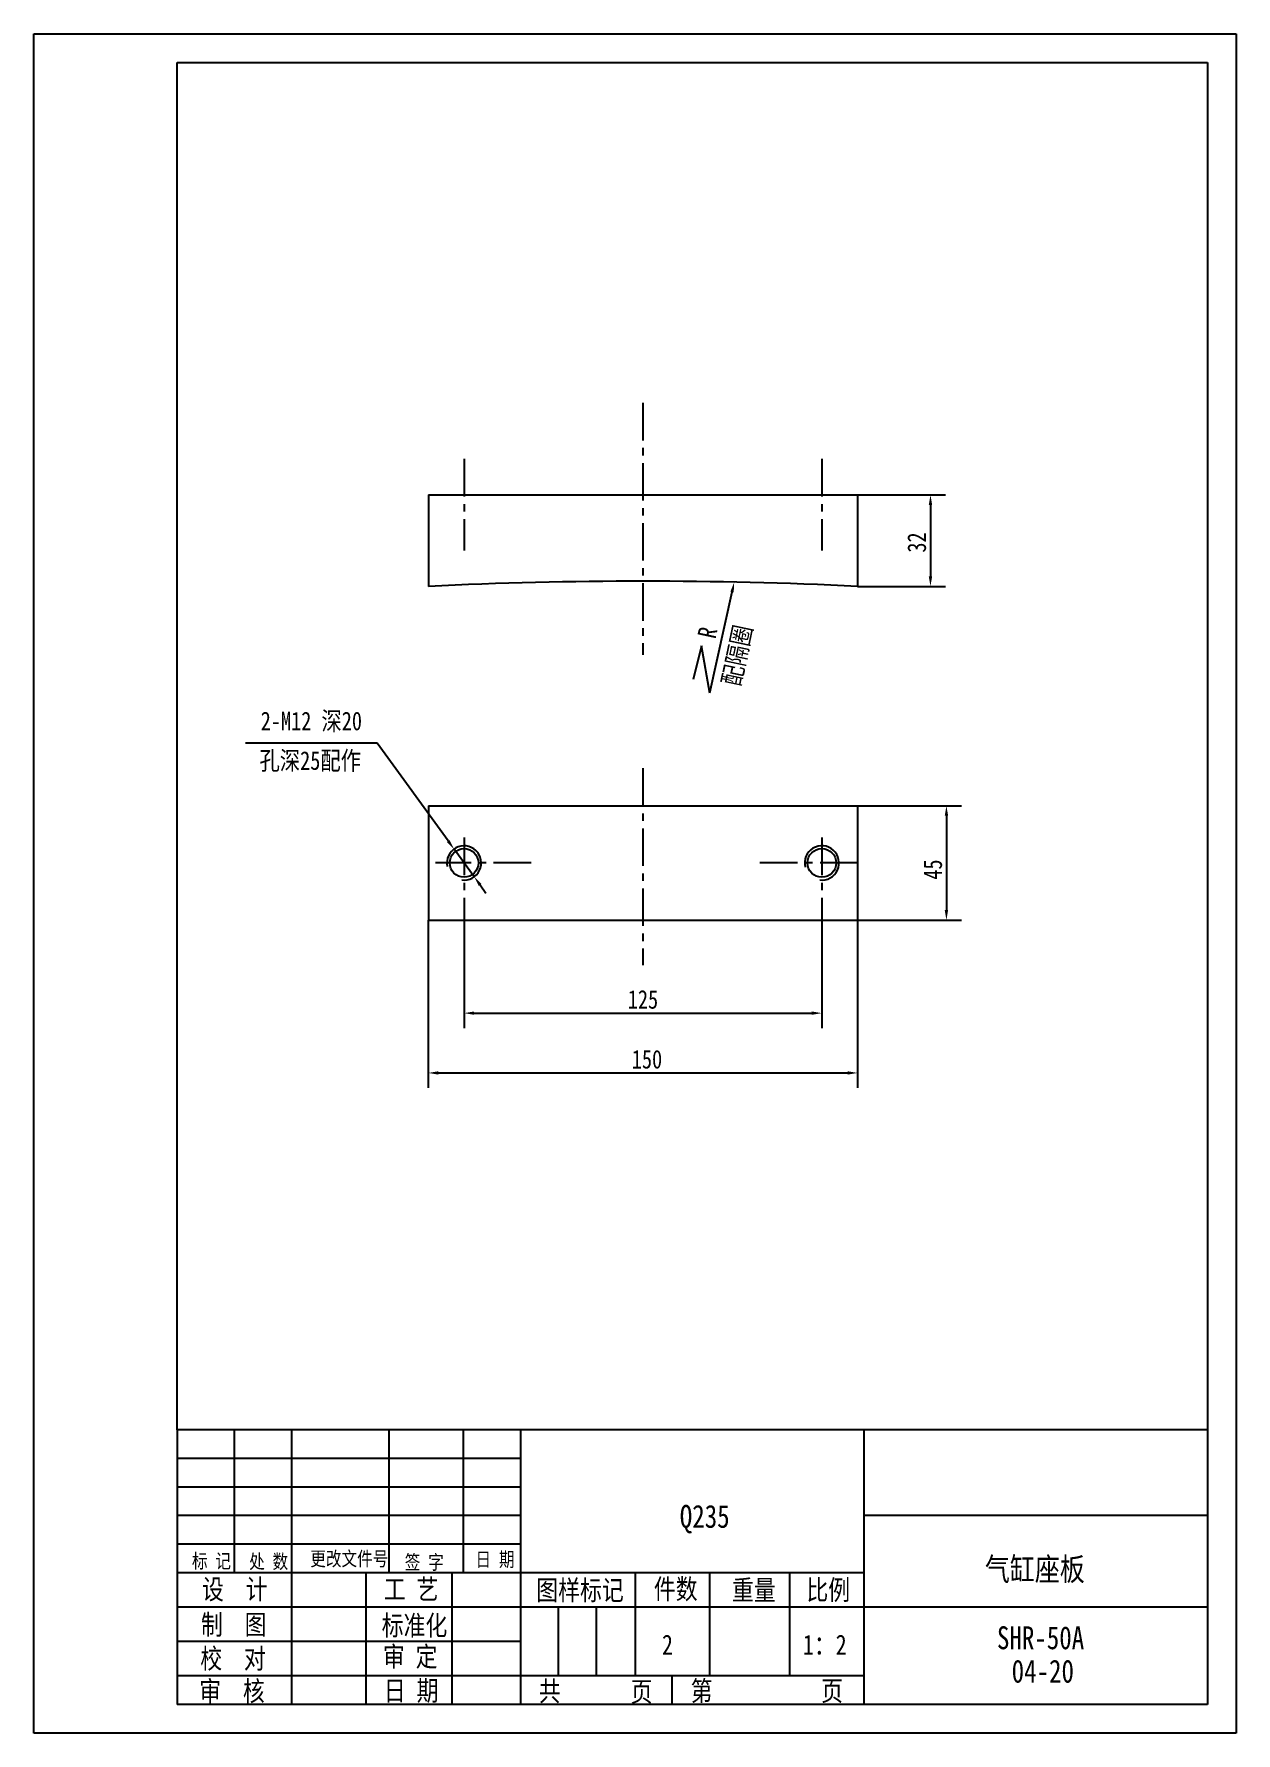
# Model space of a CAD drawing. Extents: x 242 to 662, y -32 to 562.
import ezdxf

# ---------------------------------------------------------------- set-up
doc = ezdxf.new("R2010")
doc.units = 0
doc.header["$LTSCALE"] = 10.5
doc.header["$MEASUREMENT"] = 0
doc.linetypes.add('CENTER', pattern=[2, 1.25, -0.25, 0.25, -0.25])
doc.layers.get('0').update_dxf_attribs({"color": 2, "linetype": 'CONTINUOUS'})
doc.layers.get('DEFPOINTS').update_dxf_attribs({"linetype": 'CONTINUOUS'})
doc.layers.add('PART', color=3, linetype='CONTINUOUS')
doc.layers.add('SMPEN_THICK', color=7, linetype='CONTINUOUS')
doc.styles.add('HZDX', font='', dxfattribs={"width": 0.8, "height": 6.5})
doc.styles.get("Standard").update_dxf_attribs({"font": 'txt', "height": 3.75, "bigfont": 'hzfs'})
doc.styles.get('HZDX').set_extended_font_data('SimSun')
doc.dimstyles.get("Standard").update_dxf_attribs({"dimtxt": 0.18, "dimasz": 0.18, "dimexe": 0.18, "dimexo": 0.0625, "dimgap": 0.09, "dimtad": 0, "dimtih": 1, "dimtoh": 1, "dimdec": 4, "dimzin": 0, "dimdsep": 46, "dimtxsty": 'Standard', "dimcen": 0.09, "dimadec": 0, "dimazin": 0, "dimtfac": 1, "dimtdec": 4, "dimtofl": 0, "dimtmove": 0, "dimatfit": 3, "dimfxl": 1, "dimtolj": 1, "dimtzin": 0, "dimarcsym": 0})

# ---------------------------------------------------------------- blocks, each defined once
blk = doc.blocks.new('*D4')
at = {"color": 2, "linetype": 'ByBlock', "transparency": 16777216}
for p, q in [((392.64, 252.48), (392.64, 214.73)), ((517.64, 252.48), (517.64, 214.73)), ((396.14, 219.98), (514.14, 219.98))]:
    blk.add_line(p, q, dxfattribs=at)
for points in [[(396.14, 220.56), (396.14, 219.39), (392.64, 219.98)], [(514.14, 220.56), (514.14, 219.39), (517.64, 219.98)]]:
    blk.add_solid(points, dxfattribs=at)
at = {"layer": 'DEFPOINTS', "color": 0, "linetype": 'ByBlock', "transparency": 16777216}
for p in [(392.64, 252.48), (517.64, 252.48), (517.64, 219.98)]:
    blk.add_point(p, dxfattribs=at)
at = {"color": 2, "linetype": 'ByBlock', "transparency": 16777216, "insert": (455.14, 224.73), "char_height": 6.5, "attachment_point": 5, "style": 'HZDX'}
blk.add_mtext('\\A1;125', dxfattribs=at)
blk = doc.blocks.new('*D5')
at = {"color": 2, "linetype": 'ByBlock', "transparency": 16777216}
for p, q in [((380.14, 252.48), (380.14, 193.81)), ((530.14, 252.48), (530.14, 193.81)), ((383.64, 199.06), (526.64, 199.06))]:
    blk.add_line(p, q, dxfattribs=at)
for points in [[(383.64, 199.65), (383.64, 198.48), (380.14, 199.06)], [(526.64, 199.65), (526.64, 198.48), (530.14, 199.06)]]:
    blk.add_solid(points, dxfattribs=at)
at = {"layer": 'DEFPOINTS', "color": 0, "linetype": 'ByBlock', "transparency": 16777216}
for p in [(380.14, 252.48), (530.14, 252.48), (530.14, 199.06)]:
    blk.add_point(p, dxfattribs=at)
at = {"color": 2, "linetype": 'ByBlock', "transparency": 16777216, "insert": (456.54, 203.81), "char_height": 6.5, "attachment_point": 5, "style": 'HZDX'}
blk.add_mtext('\\A1;150', dxfattribs=at)
blk = doc.blocks.new('*D6')
at = {"color": 2, "linetype": 'ByBlock', "transparency": 16777216}
for p, q in [((530.14, 292.48), (566.42, 292.48)), ((561.17, 288.98), (561.17, 255.98)), ((530.14, 252.48), (566.42, 252.48))]:
    blk.add_line(p, q, dxfattribs=at)
for points in [[(560.59, 288.98), (561.76, 288.98), (561.17, 292.48)], [(560.59, 255.98), (561.76, 255.98), (561.17, 252.48)]]:
    blk.add_solid(points, dxfattribs=at)
at = {"layer": 'DEFPOINTS', "color": 0, "linetype": 'ByBlock', "transparency": 16777216}
for p in [(530.14, 292.48), (530.14, 252.48), (561.17, 252.48)]:
    blk.add_point(p, dxfattribs=at)
at = {"color": 2, "linetype": 'ByBlock', "transparency": 16777216, "insert": (556.42, 270.17), "char_height": 6.5, "attachment_point": 5, "rotation": 90, "style": 'HZDX'}
blk.add_mtext('\\A1;45', dxfattribs=at)
blk = doc.blocks.new('*D7')
at = {"color": 2, "linetype": 'ByBlock', "transparency": 16777216}
for p, q in [((530.14, 401.17), (560.84, 401.17)), ((555.59, 397.67), (555.59, 372.67)), ((530.14, 369.17), (560.84, 369.17))]:
    blk.add_line(p, q, dxfattribs=at)
for points in [[(555.01, 397.67), (556.18, 397.67), (555.59, 401.17)], [(555.01, 372.67), (556.18, 372.67), (555.59, 369.17)]]:
    blk.add_solid(points, dxfattribs=at)
at = {"layer": 'DEFPOINTS', "color": 0, "linetype": 'ByBlock', "transparency": 16777216}
for p in [(530.14, 401.17), (530.14, 369.17), (555.59, 369.17)]:
    blk.add_point(p, dxfattribs=at)
at = {"color": 2, "linetype": 'ByBlock', "transparency": 16777216, "insert": (550.84, 384.51), "char_height": 6.5, "attachment_point": 5, "rotation": 90, "style": 'HZDX'}
blk.add_mtext('\\A1;32', dxfattribs=at)

msp = doc.modelspace()

# ---------------------------------------------------------------- linework, layer by layer
at = {"color": 2, "linetype": 'ByBlock'}
for p, q in [((478.4545, 331.90658), (486.27046, 367.22189)), ((387.05971, 280.16834), (362.2381, 314.35326)), ((396.16673, 267.62593), (389.11613, 277.33619)), ((398.22316, 264.79377), (400.27958, 261.96162))]:
    msp.add_line(p, q, dxfattribs=at)
for points in [[(485.70091, 367.34795), (486.84001, 367.09584), (487.02678, 370.6392)], [(387.53173, 280.51108), (386.58768, 279.82561), (389.11613, 277.33619)], [(398.69518, 265.13651), (397.75113, 264.45104), (396.16673, 267.62593)]]:
    msp.add_solid(points, dxfattribs=at)
at = {"layer": 'DEFPOINTS', "color": 0, "linetype": 'ByBlock'}
for p in [(487.00278, 370.65433), (389.11613, 277.33619), (396.16673, 267.62593)]:
    msp.add_point(p, dxfattribs=at)
at = {"layer": 'PART', "linetype": 'Continuous'}
for p, q in [((242.35394, 562.29906), (662.35394, 562.29906)), ((662.35394, 562.29906), (662.35394, -31.70094)), ((652.35394, 74.29906), (292.35394, 74.29906)), ((312.35394, 74.29906), (312.35394, 24.29906)), ((332.35394, 74.29906), (332.35394, -21.70094)), ((366.35394, 74.29906), (366.35394, 24.29906)), ((392.35394, 74.29906), (392.35394, 24.29906)), ((412.35394, 74.29906), (412.35394, -21.70094)), ((532.35394, 74.29906), (532.35394, -21.70094)), ((652.35394, 44.29906), (532.35394, 44.29906)), ((358.35394, 24.29906), (358.35394, -21.70094)), ((388.35394, 24.29906), (388.35394, -21.70094)), ((452.35394, 24.29906), (452.35394, -11.70094)), ((478.35394, 24.29906), (478.35394, -11.70094)), ((506.35394, 24.29906), (506.35394, -11.70094)), ((425.55394, 12.29906), (425.55394, -11.70094)), ((438.75394, 12.29906), (438.75394, -11.70094)), ((652.35394, 12.29906), (532.35394, 12.29906)), ((465.24761, -11.70094), (465.24761, -21.70094)), ((662.35394, -31.70094), (242.35394, -31.70094))]:
    msp.add_line(p, q, dxfattribs=at)
at = {"layer": 'PART', "color": 5, "linetype": 'Continuous'}
for p, q in [((292.35394, 552.29906), (652.35394, 552.29906)), ((652.35394, 552.29906), (652.35394, -21.70094)), ((380.14143, 401.1683), (380.14143, 369.1683)), ((380.14143, 401.1683), (530.14143, 401.1683)), ((530.14143, 401.1683), (530.14143, 369.1683)), ((380.14143, 292.48106), (530.14143, 292.48106)), ((380.14143, 292.48106), (380.14143, 252.48106)), ((530.14143, 292.48106), (530.14143, 252.48106)), ((380.14143, 252.48106), (530.14143, 252.48106)), ((292.35394, 74.29906), (292.35394, -21.70094)), ((652.35394, -21.70094), (292.35394, -21.70094))]:
    msp.add_line(p, q, dxfattribs=at)
for centre in [(392.64143, 272.48106), (517.64143, 272.48106)]:
    msp.add_circle(centre, 5, dxfattribs=at)
msp.add_arc((455.14143, -1181.14373), 1552.12512, 87.23034089, 92.76965911, dxfattribs=at)
at = {"layer": 'SMPEN_THICK', "color": 3}
msp.add_line((242.35394, -31.70094), (242.35394, 562.29906), dxfattribs=at)
at = {"layer": 'SMPEN_THICK', "color": 5}
msp.add_line((292.35394, 74.29906), (292.35394, 552.29906), dxfattribs=at)
at = {"layer": 'SMPEN_THICK', "linetype": 'CENTER'}
for p, q in [((455.14143, 433.30671), (455.14143, 345.20606)), ((392.64143, 413.71712), (392.64143, 381.71712)), ((517.64143, 413.71712), (517.64143, 381.71712)), ((455.14143, 305.56878), (455.14143, 236.70852)), ((392.64143, 281.32655), (392.64143, 241.32655)), ((517.64143, 281.32655), (517.64143, 241.32655)), ((416.07743, 272.48106), (382.59399, 272.48106)), ((530.14143, 272.48106), (495.60058, 272.48106))]:
    msp.add_line(p, q, dxfattribs=at)
at = {"layer": 'SMPEN_THICK'}
for p, q in [((475.56803, 348.40077), (472.68002, 336.63784)), ((478.46083, 331.87039), (475.56803, 348.40077)), ((362.2381, 314.35326), (316.28148, 314.35326)), ((412.35394, 64.29906), (292.35394, 64.29906)), ((412.35394, 54.29906), (292.35394, 54.29906)), ((412.35394, 44.29906), (292.35394, 44.29906)), ((412.35394, 34.29906), (292.35394, 34.29906)), ((532.35394, 24.29906), (292.35394, 24.29906)), ((532.35394, 12.29906), (292.35394, 12.29906)), ((412.35394, 0.29906), (292.35394, 0.29906)), ((532.35394, -11.70094), (292.35394, -11.70094))]:
    msp.add_line(p, q, dxfattribs=at)
for centre, start, end in [((392.64143, 272.48106), 262.34032735, 191.3906367), ((517.64143, 272.48106), 262.93709417, 193.85538412)]:
    msp.add_arc(centre, 6, start, end, dxfattribs=at)

# ---------------------------------------------------------------- texts
at = {"color": 2, "linetype": 'ByBlock', "char_height": 6.5, "attachment_point": 5, "rotation": 78, "style": 'HZDX'}
for s, insert in [('R', (477.6673, 352.99773)), ('配隔圈', (488.33835, 344.98437))]:
    msp.add_mtext(s, dxfattribs=dict(at, insert=insert))
at = {"color": 2, "linetype": 'ByBlock', "char_height": 6.5, "attachment_point": 5, "style": 'HZDX'}
for s, insert in [('2-M12 深20', (339.27343, 321.78666)), ('孔深25配作', (338.87722, 307.92752))]:
    msp.add_mtext(s, dxfattribs=dict(at, insert=insert))
at = {"layer": 'SMPEN_THICK', "style": 'HZDX', "width": 0.8}
for s, height, p in [('Q235', 8, (468.00739, 40.05466)), ('标 记', 5, (297.55165, 25.94634)), ('处 数', 5, (317.54417, 25.78621)), ('更改文件号', 5, (338.89427, 26.74065)), ('签 字', 5, (371.89583, 25.51161)), ('日 期', 5, (396.62477, 26.49483)), ('气缸座板', 8, (574.59361, 21.5846)), ('设  计', 7, (301.07532, 15.06286)), ('工 艺', 7, (364.58081, 15.08534)), ('图样标记', 7, (417.87008, 14.7405)), ('件数', 7, (458.95546, 15.15205)), ('重量', 7, (486.24617, 14.78615)), ('比例', 7, (512.25599, 14.8318)), ('制  图', 7, (300.70925, 2.69263)), ('标准化', 7, (363.84867, 2.41803)), ('2', 7, (461.79299, -4.32264)), ('1：2', 7, (511.04232, -4.32264)), ('SHR-50A', 8, (578.83348, -2.39542)), ('校  对', 7, (300.45771, -9.15159)), ('审 定', 7, (364.26041, -8.44298)), ('04-20', 8, (583.96239, -14.081)), ('审  核', 7, (300.09165, -20.53861)), ('日 期', 7, (364.59624, -20.38202)), ('共', 7, (418.73923, -20.56391)), ('页', 7, (450.85769, -20.72403)), ('第', 7, (471.81141, -20.47261)), ('页', 7, (517.40484, -20.47261))]:
    msp.add_text(s, height=height, dxfattribs=at).set_placement(p)

# ---------------------------------------------------------------- dimensions: what is measured, and where the dimension line sits
at = {"layer": 'SMPEN_THICK'}
dim = msp.add_linear_dim(base=(555.59173, 369.1683), p1=(530.14143, 401.1683), p2=(530.14143, 369.1683), angle=90, dimstyle='Standard', override={"dimtxt": 5, "dimasz": 3.5, "dimexe": 5.25, "dimexo": 0, "dimgap": 1.5, "dimtad": 1, "dimtih": 0, "dimtoh": 0, "dimzin": 8, "dimtxsty": 'HZDX', "dimclrd": 2, "dimclre": 2, "dimclrt": 2, "dimtm": 0.115, "dimtfac": 0.66667, "dimtofl": 1, "dimatfit": 1, "dimtvp": 5, "dimtzin": 8}, dxfattribs=at)
dim.commit()
dim.dimension.update_dxf_attribs({"geometry": '*D7', "text_midpoint": (555.59173, 384.50574), "dimtype": 160})
dim = msp.add_linear_dim(base=(561.1723, 252.48106), p1=(530.14143, 292.48106), p2=(530.14143, 252.48106), angle=90, text='45', dimstyle='Standard', override={"dimtxt": 5, "dimasz": 3.5, "dimexe": 5.25, "dimexo": 0, "dimgap": 1.5, "dimtad": 1, "dimtih": 0, "dimtoh": 0, "dimzin": 8, "dimtxsty": 'HZDX', "dimclrd": 2, "dimclre": 2, "dimclrt": 2, "dimtm": 0.115, "dimtfac": 0.66667, "dimtofl": 1, "dimatfit": 1, "dimtvp": 5, "dimtzin": 8}, dxfattribs=at)
dim.commit()
dim.dimension.update_dxf_attribs({"geometry": '*D6', "text_midpoint": (561.1723, 270.17204), "dimtype": 160})
for base, p1, p2, picture, middle in [((530.14143, 199.06206), (380.14143, 252.48106), (530.14143, 252.48106), '*D5', (456.53657, 199.06206)), ((517.64143, 219.97676), (392.64143, 252.48106), (517.64143, 252.48106), '*D4', (455.14143, 219.97676))]:
    dim = msp.add_linear_dim(base=base, p1=p1, p2=p2, dimstyle='Standard', override={"dimtxt": 5, "dimasz": 3.5, "dimexe": 5.25, "dimexo": 0, "dimgap": 1.5, "dimtad": 1, "dimtih": 0, "dimtoh": 0, "dimzin": 8, "dimtxsty": 'HZDX', "dimclrd": 2, "dimclre": 2, "dimclrt": 2, "dimtm": 0.115, "dimtfac": 0.66667, "dimtofl": 1, "dimatfit": 1, "dimtvp": 5, "dimtzin": 8}, dxfattribs=at)
    dim.commit()
    dim.dimension.update_dxf_attribs({"geometry": picture, "text_midpoint": middle, "dimtype": 160})

doc.saveas('drawing.dxf')
